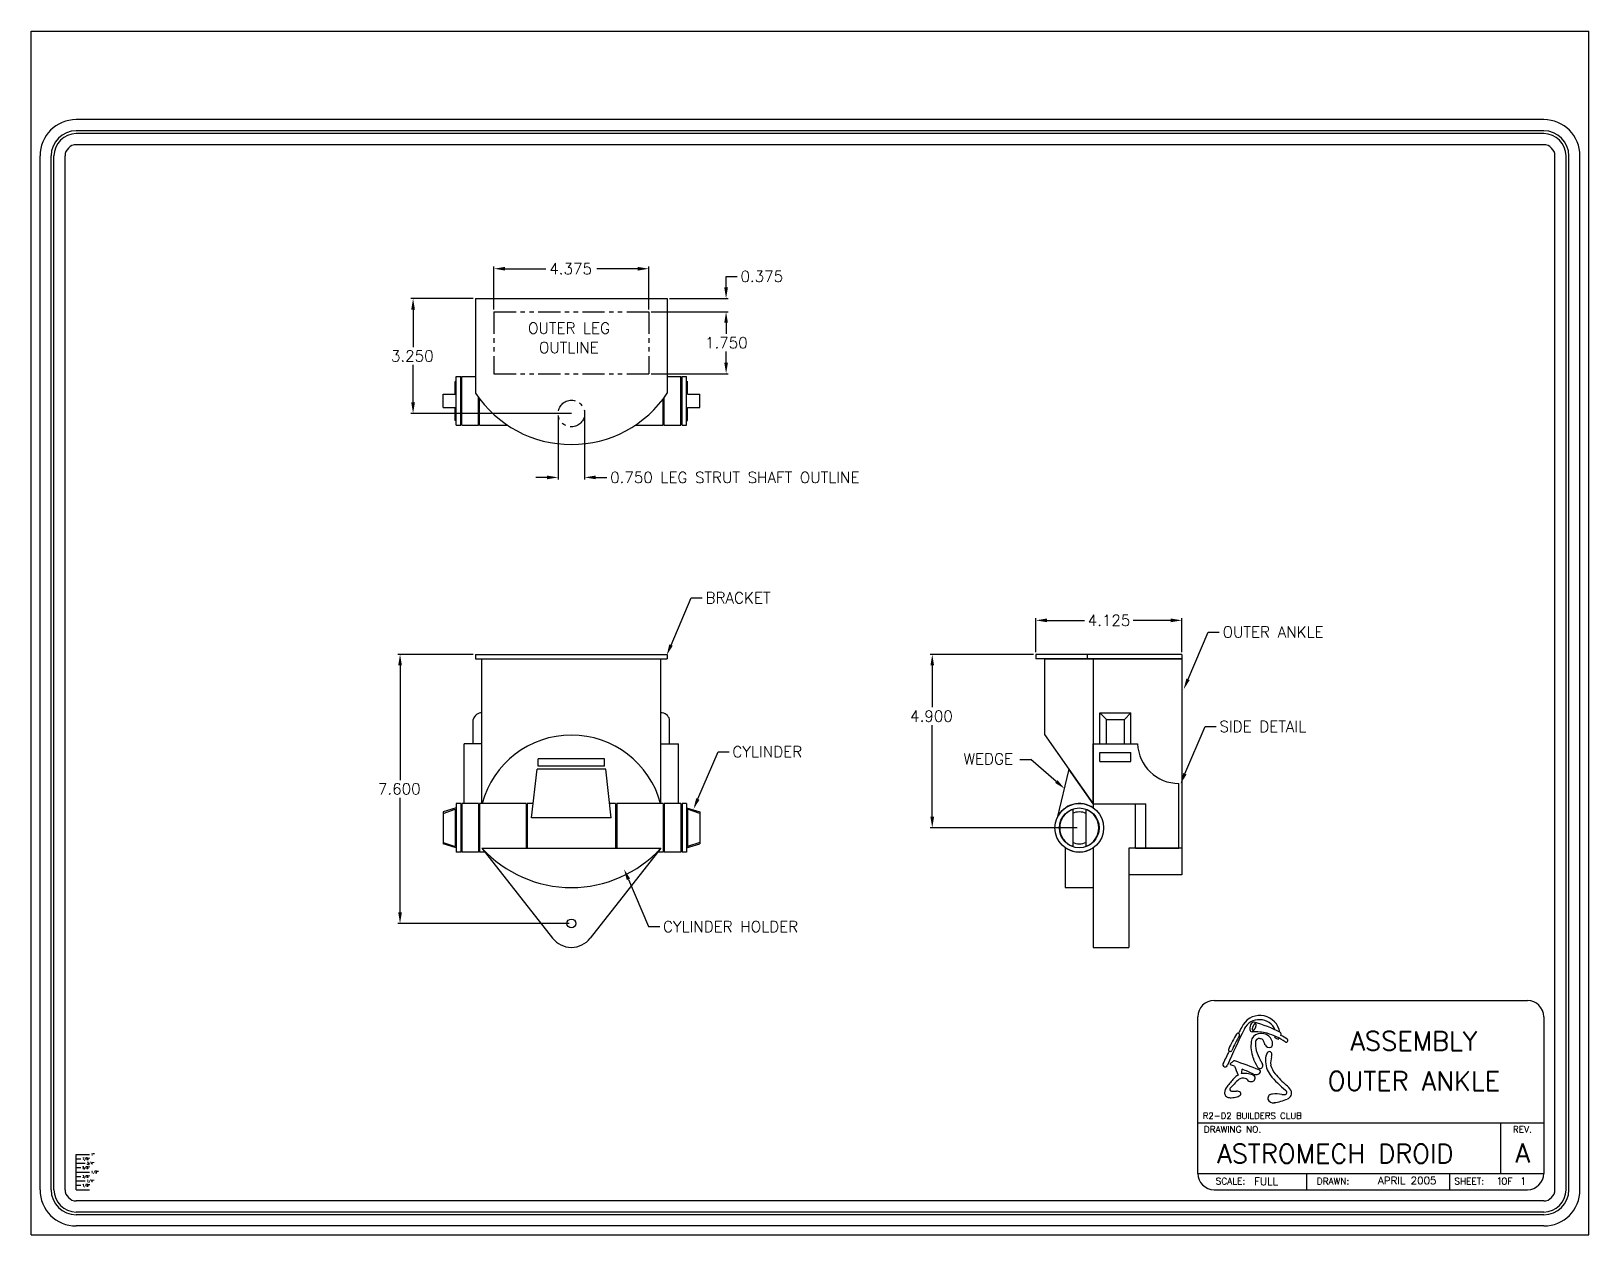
# Model space of a CAD drawing. Extents: x 0 to 44, y 0 to 34.
import ezdxf
from ezdxf.enums import TextEntityAlignment as Align

# ---------------------------------------------------------------- set-up
doc = ezdxf.new("R2010")
doc.units = 0
doc.linetypes.add('PHANTOM2', pattern=[1.25, 0.625, -0.125, 0.125, -0.125, 0.125, -0.125])
doc.layers.get('0').update_dxf_attribs({"linetype": 'CONTINUOUS'})
for name, color, linetype in [('ANKLE_-_BRACKET', 7, 'CONTINUOUS'), ('ANKLE_-_CYLINDER', 7, 'CONTINUOUS'), ('ANKLE_-_CYLINDER_HOLDER', 7, 'CONTINUOUS'), ('ANKLE_-_LH_SIDE_DETAIL', 7, 'CONTINUOUS'), ('ANKLE_-_OUTER', 7, 'CONTINUOUS'), ('ANKLE_-_WEDGE', 7, 'CONTINUOUS'), ('DIMENSIONS', 1, 'CONTINUOUS'), ('FORM', 5, 'CONTINUOUS')]:
    doc.layers.add(name, color=color, linetype=linetype)
doc.styles.get("Standard").update_dxf_attribs({"font": 'simplex.shx'})

msp = doc.modelspace()

# ---------------------------------------------------------------- linework, layer by layer
for p, q in [((0, 0), (0, 34)), ((0, 34), (44, 34)), ((44, 0), (44, 34)), ((1.274, 1.274), (1.274, 2.274)), ((1.274, 2.274), (1.649, 2.274)), ((1.274, 2.149), (1.399, 2.149)), ((1.274, 2.024), (1.524, 2.024)), ((1.274, 1.899), (1.399, 1.899)), ((1.274, 1.774), (1.649, 1.774)), ((1.274, 1.649), (1.399, 1.649)), ((1.274, 1.524), (1.524, 1.524)), ((1.274, 1.399), (1.399, 1.399)), ((1.274, 1.274), (1.649, 1.274)), ((0, 0), (44, 0))]:
    msp.add_line(p, q)
at = {"layer": 'ANKLE_-_BRACKET'}
for p, q in [((12.552, 26.449), (12.552, 23.773)), ((12.552, 26.449), (17.968, 26.449)), ((17.968, 26.449), (17.968, 23.773)), ((12.552, 16.396), (12.552, 16.271)), ((12.552, 16.396), (17.968, 16.396)), ((17.968, 16.396), (17.968, 16.271)), ((32.502, 16.396), (28.377, 16.396)), ((28.377, 16.396), (28.377, 16.271)), ((29.825, 16.396), (29.825, 16.271)), ((32.502, 16.396), (32.502, 16.271)), ((12.552, 16.271), (17.968, 16.271)), ((32.502, 16.271), (28.377, 16.271))]:
    msp.add_line(p, q, dxfattribs=at)
at = {"layer": 'ANKLE_-_BRACKET', "linetype": 'PHANTOM2'}
for p, q in [((13.073, 26.074), (13.073, 24.324)), ((13.073, 26.074), (17.448, 26.074)), ((17.448, 26.074), (17.448, 24.324)), ((13.073, 24.324), (17.448, 24.324))]:
    msp.add_line(p, q, dxfattribs=at)
msp.add_circle((15.26, 23.199), 0.375, dxfattribs=at)
at = {"layer": 'ANKLE_-_BRACKET'}
msp.add_arc((15.26, 25.58), 3.256, 213.7267, 326.2733, dxfattribs=at)
at = {"layer": 'ANKLE_-_CYLINDER'}
for p, q in [((12.01, 24.242), (12.135, 24.242)), ((12.01, 22.867), (12.01, 24.242)), ((12.135, 22.867), (12.135, 24.242)), ((12.135, 24.211), (12.166, 24.211)), ((12.166, 24.242), (12.552, 24.242)), ((12.166, 22.867), (12.166, 24.242)), ((17.968, 24.242), (18.354, 24.242)), ((18.354, 22.867), (18.354, 24.242)), ((18.354, 24.211), (18.385, 24.211)), ((18.385, 24.242), (18.51, 24.242)), ((18.385, 22.867), (18.385, 24.242)), ((18.51, 22.867), (18.51, 24.242)), ((12.01, 24.117), (11.979, 24.108)), ((11.979, 23.742), (11.979, 24.108)), ((18.51, 24.117), (18.541, 24.108)), ((18.541, 23.742), (18.541, 24.108)), ((11.635, 23.367), (11.635, 23.742)), ((11.635, 23.742), (11.979, 23.742)), ((11.635, 23.367), (11.979, 23.367)), ((11.979, 23.001), (11.979, 23.367)), ((12.635, 22.867), (12.635, 23.654)), ((12.666, 22.867), (12.666, 23.613)), ((17.854, 22.867), (17.854, 23.613)), ((17.885, 22.867), (17.885, 23.654)), ((18.541, 23.742), (18.885, 23.742)), ((18.541, 23.001), (18.541, 23.367)), ((18.541, 23.367), (18.885, 23.367)), ((18.885, 23.367), (18.885, 23.742)), ((12.01, 22.992), (11.979, 23.001)), ((12.135, 22.898), (12.166, 22.898)), ((12.635, 22.898), (12.666, 22.898)), ((17.854, 22.898), (17.885, 22.898)), ((18.354, 22.898), (18.385, 22.898)), ((18.51, 22.992), (18.541, 23.001)), ((12.01, 22.867), (12.135, 22.867)), ((12.166, 22.867), (12.635, 22.867)), ((12.666, 22.867), (13.461, 22.867)), ((17.06, 22.867), (17.854, 22.867)), ((17.885, 22.867), (18.354, 22.867)), ((18.385, 22.867), (18.51, 22.867)), ((12.01, 12.059), (11.635, 11.946)), ((11.635, 11.905), (11.979, 12.027)), ((11.635, 11.946), (11.635, 11.046)), ((11.979, 12.027), (11.979, 10.966)), ((12.135, 12.184), (12.01, 12.184)), ((12.01, 12.184), (12.01, 10.809)), ((12.135, 12.184), (12.135, 10.809)), ((12.166, 12.153), (12.135, 12.153)), ((12.635, 12.184), (12.166, 12.184)), ((12.166, 12.184), (12.166, 10.809)), ((12.635, 12.184), (12.635, 10.809)), ((12.666, 12.153), (12.635, 12.153)), ((13.979, 12.184), (12.666, 12.184)), ((12.666, 12.184), (12.666, 10.809)), ((13.979, 12.184), (13.979, 10.921)), ((14.01, 12.153), (13.979, 12.153)), ((14.181, 12.184), (14.01, 12.184)), ((14.01, 12.184), (14.01, 10.921)), ((16.51, 12.184), (16.34, 12.184)), ((16.51, 12.184), (16.51, 10.921)), ((16.541, 12.153), (16.51, 12.153)), ((17.854, 12.184), (16.541, 12.184)), ((16.541, 12.184), (16.541, 10.921)), ((17.854, 12.184), (17.854, 10.809)), ((17.885, 12.153), (17.854, 12.153)), ((18.354, 12.184), (17.885, 12.184)), ((17.885, 12.184), (17.885, 10.809)), ((18.354, 12.184), (18.354, 10.809)), ((18.385, 12.153), (18.354, 12.153)), ((18.51, 12.184), (18.385, 12.184)), ((18.385, 12.184), (18.385, 10.809)), ((18.51, 12.184), (18.51, 10.809)), ((18.51, 12.059), (18.885, 11.946)), ((18.541, 12.027), (18.541, 10.966)), ((18.885, 11.905), (18.541, 12.027)), ((18.885, 11.946), (18.885, 11.046)), ((29.42, 12.017), (29.42, 10.976)), ((29.795, 12.017), (29.795, 10.976)), ((11.635, 11.087), (11.979, 10.966)), ((12.01, 10.934), (11.635, 11.046)), ((18.51, 10.934), (18.885, 11.046)), ((18.885, 11.087), (18.541, 10.966)), ((12.135, 10.809), (12.01, 10.809)), ((12.166, 10.84), (12.135, 10.84)), ((12.635, 10.809), (12.166, 10.809)), ((12.666, 10.84), (12.635, 10.84)), ((12.843, 10.809), (12.666, 10.809)), ((17.854, 10.809), (17.677, 10.809)), ((17.885, 10.84), (17.854, 10.84)), ((18.354, 10.809), (17.885, 10.809)), ((18.385, 10.84), (18.354, 10.84)), ((18.51, 10.809), (18.385, 10.809))]:
    msp.add_line(p, q, dxfattribs=at)
for radius in [0.688, 0.562]:
    msp.add_circle((29.607, 11.496), radius, dxfattribs=at)
for radius, start, end in [(0.553, 109.8121, 250.1879), (0.45, 65.3757, 114.6243), (0.553, 289.8121, 70.1879), (0.45, 245.3757, 294.6243)]:
    msp.add_arc((29.607, 11.496), radius, start, end, dxfattribs=at)
at = {"layer": 'ANKLE_-_CYLINDER_HOLDER'}
for p, q in [((12.735, 10.921), (17.785, 10.921)), ((29.212, 10.921), (29.212, 9.811)), ((29.212, 10.921), (29.23, 10.921)), ((29.984, 10.921), (30.002, 10.921)), ((30.002, 10.921), (30.002, 9.811)), ((29.212, 9.811), (30.002, 9.811))]:
    msp.add_line(p, q, dxfattribs=at)
for centre, radius, start, end in [((15.26, 13.238), 3.427, 222.5408, 317.4592), ((29.607, 11.496), 0.688, 236.7581, 303.2419)]:
    msp.add_arc(centre, radius, start, end, dxfattribs=at)
at = {"layer": 'ANKLE_-_LH_SIDE_DETAIL'}
for p, q in [((12.485, 13.871), (12.485, 14.56)), ((12.735, 12.184), (12.735, 14.746)), ((17.785, 12.184), (17.785, 14.746)), ((18.035, 13.871), (18.035, 14.56)), ((30.19, 14.746), (31.065, 14.746)), ((30.19, 13.871), (30.19, 14.746)), ((30.376, 14.56), (30.19, 14.746)), ((30.376, 14.56), (30.879, 14.56)), ((30.376, 13.871), (30.376, 14.56)), ((30.879, 14.56), (31.065, 14.746)), ((30.879, 13.871), (30.879, 14.56)), ((31.065, 13.871), (31.065, 14.746)), ((12.735, 13.871), (12.235, 13.871)), ((12.235, 12.184), (12.235, 13.871)), ((17.785, 13.871), (18.285, 13.871)), ((18.285, 12.184), (18.285, 13.871)), ((30.002, 13.871), (31.252, 13.871)), ((30.002, 12.171), (30.002, 13.871)), ((30.19, 13.621), (31.065, 13.621)), ((30.19, 13.371), (30.19, 13.621)), ((30.19, 13.371), (31.065, 13.371)), ((31.065, 13.371), (31.065, 13.621)), ((32.422, 10.921), (32.422, 12.751)), ((30.002, 12.171), (31.486, 12.171)), ((31.197, 10.921), (31.197, 12.171)), ((31.486, 10.921), (31.486, 12.171)), ((31.197, 10.921), (32.422, 10.921))]:
    msp.add_line(p, q, dxfattribs=at)
for centre, radius, start, end in [((12.735, 14.485), 0.261, 90, 163.3064), ((17.785, 14.485), 0.261, 16.6936, 90), ((32.422, 13.922), 1.171, 182.4962, 270)]:
    msp.add_arc(centre, radius, start, end, dxfattribs=at)
at = {"layer": 'ANKLE_-_OUTER'}
for p, q in [((12.735, 12.184), (12.735, 16.271)), ((12.735, 16.271), (17.785, 16.271)), ((17.785, 12.184), (17.785, 16.271)), ((28.627, 16.271), (32.502, 16.271)), ((28.627, 16.271), (28.627, 14.135)), ((30.002, 16.271), (30.002, 12.059)), ((32.502, 16.271), (32.502, 10.171)), ((28.627, 14.135), (30.002, 12.171)), ((14.323, 13.236), (14.323, 13.441)), ((16.198, 13.441), (14.323, 13.441)), ((16.198, 13.236), (14.323, 13.236)), ((16.198, 13.236), (16.198, 13.441)), ((12.735, 10.921), (14.729, 8.38)), ((17.785, 10.921), (15.791, 8.38)), ((30.002, 10.934), (30.002, 8.121)), ((31.002, 10.921), (31.002, 8.121)), ((32.502, 10.921), (31.002, 10.921)), ((32.502, 10.171), (31.002, 10.171)), ((30.002, 8.121), (31.002, 8.121))]:
    msp.add_line(p, q, dxfattribs=at)
msp.add_circle((15.26, 8.796), 0.125, dxfattribs=at)
for centre, radius, start, end in [((15.26, 11.503), 2.612, 15.1094, 164.8906), ((15.26, 8.796), 0.675, 218.1144, 321.8856)]:
    msp.add_arc(centre, radius, start, end, dxfattribs=at)
at = {"layer": 'ANKLE_-_WEDGE'}
for p, q in [((14.135, 11.783), (14.291, 13.154)), ((16.229, 13.154), (14.291, 13.154)), ((16.385, 11.783), (16.229, 13.154)), ((29.314, 13.154), (28.982, 11.783)), ((30.002, 12.171), (29.314, 13.154)), ((30.002, 12.171), (30.002, 12.059)), ((16.385, 11.783), (14.135, 11.783))]:
    msp.add_line(p, q, dxfattribs=at)
msp.add_arc((29.607, 11.496), 0.688, 54.9322, 155.38, dxfattribs=at)
at = {"layer": 'DIMENSIONS'}
for p, q in [((13.073, 26.137), (13.073, 27.352)), ((13.385, 27.289), (14.542, 27.289)), ((17.135, 27.289), (15.979, 27.289)), ((17.448, 26.137), (17.448, 27.352)), ((19.63, 26.762), (19.63, 27.074)), ((19.63, 27.074), (19.942, 27.074)), ((12.49, 26.449), (10.725, 26.449)), ((18.031, 26.449), (19.692, 26.449)), ((10.788, 26.137), (10.788, 25.074)), ((17.51, 26.074), (19.692, 26.074)), ((17.51, 26.074), (19.692, 26.074)), ((19.63, 25.762), (19.63, 25.449)), ((19.63, 25.762), (19.63, 25.449)), ((19.63, 24.637), (19.63, 24.949)), ((10.788, 23.512), (10.788, 24.574)), ((17.51, 24.324), (19.692, 24.324)), ((15.26, 23.199), (10.725, 23.199)), ((14.885, 23.137), (14.885, 21.332)), ((15.635, 23.137), (15.635, 21.332)), ((14.573, 21.395), (14.26, 21.395)), ((15.948, 21.395), (16.26, 21.395)), ((18.075, 16.66), (18.645, 17.994)), ((18.645, 17.994), (18.957, 17.994)), ((28.377, 16.459), (28.377, 17.419)), ((28.69, 17.357), (29.751, 17.357)), ((32.19, 17.357), (31.129, 17.357)), ((32.502, 16.459), (32.502, 17.419)), ((32.679, 15.695), (33.249, 17.028)), ((33.249, 17.028), (33.561, 17.028)), ((12.49, 16.396), (10.357, 16.396)), ((28.315, 16.396), (25.39, 16.396)), ((10.42, 16.084), (10.42, 12.846)), ((25.453, 16.084), (25.453, 14.901)), ((25.453, 11.809), (25.453, 14.401)), ((32.59, 13.025), (33.159, 14.358)), ((33.159, 14.358), (33.472, 14.358)), ((18.832, 12.313), (19.402, 13.646)), ((19.402, 13.646), (19.715, 13.646)), ((27.927, 13.425), (28.239, 13.425)), ((28.958, 12.805), (28.239, 13.425)), ((10.42, 9.109), (10.42, 12.346)), ((29.545, 11.496), (25.39, 11.496)), ((16.872, 10.039), (17.442, 8.706)), ((15.198, 8.796), (10.357, 8.796)), ((17.442, 8.706), (17.754, 8.706))]:
    msp.add_line(p, q, dxfattribs=at)
for points in [[(13.385, 27.341), (13.385, 27.237), (13.073, 27.289)], [(17.135, 27.341), (17.135, 27.237), (17.448, 27.289)], [(10.736, 26.137), (10.84, 26.137), (10.788, 26.449)], [(19.578, 26.762), (19.682, 26.762), (19.63, 26.449)], [(19.578, 25.762), (19.682, 25.762), (19.63, 26.074)], [(19.578, 25.762), (19.682, 25.762), (19.63, 26.074)], [(19.578, 24.637), (19.682, 24.637), (19.63, 24.324)], [(10.736, 23.512), (10.84, 23.512), (10.788, 23.199)], [(14.573, 21.447), (14.573, 21.343), (14.885, 21.395)], [(15.948, 21.447), (15.948, 21.343), (15.635, 21.395)], [(28.69, 17.409), (28.69, 17.305), (28.377, 17.357)], [(32.19, 17.409), (32.19, 17.305), (32.502, 17.357)], [(10.368, 16.084), (10.472, 16.084), (10.42, 16.396)], [(18.123, 16.64), (17.952, 16.373), (18.027, 16.681)], [(25.401, 16.084), (25.505, 16.084), (25.453, 16.396)], [(32.727, 15.674), (32.556, 15.407), (32.631, 15.715)], [(28.992, 12.844), (29.194, 12.601), (28.924, 12.765)], [(32.637, 13.004), (32.467, 12.737), (32.542, 13.045)], [(18.88, 12.292), (18.71, 12.025), (18.785, 12.333)], [(25.401, 11.809), (25.505, 11.809), (25.453, 11.496)], [(16.92, 10.06), (16.749, 10.327), (16.824, 10.019)], [(10.368, 9.109), (10.472, 9.109), (10.42, 8.796)]]:
    msp.add_solid(points, dxfattribs=at)
at = {"layer": 'FORM'}
for p, q in [((42.726, 31.5), (1.274, 31.5)), ((42.726, 31.185), (1.274, 31.185)), ((42.726, 31.106), (1.274, 31.106)), ((0.25, 1.274), (0.25, 30.476)), ((0.565, 1.274), (0.565, 30.476)), ((0.644, 1.274), (0.644, 30.476)), ((0.959, 1.274), (0.959, 30.476)), ((42.726, 30.791), (1.274, 30.791)), ((43.041, 1.274), (43.041, 30.476)), ((43.356, 1.274), (43.356, 30.476)), ((43.435, 1.274), (43.435, 30.476)), ((43.75, 1.274), (43.75, 30.476)), ((42.726, 0.959), (1.274, 0.959)), ((42.726, 0.644), (1.274, 0.644)), ((42.726, 0.565), (1.274, 0.565)), ((42.726, 0.25), (1.274, 0.25))]:
    msp.add_line(p, q, dxfattribs=at)
at = {"layer": 'FORM', "linetype": 'CONTINUOUS'}
for p, q in [((33.416, 6.62), (42.265, 6.62)), ((32.955, 1.735), (32.955, 6.159)), ((42.726, 6.159), (42.726, 1.735)), ((32.955, 3.163), (42.726, 3.163)), ((41.508, 3.163), (41.508, 1.735)), ((32.955, 1.735), (42.726, 1.735)), ((36.026, 1.735), (36.026, 1.274)), ((40.065, 1.729), (40.065, 1.268)), ((33.416, 1.274), (42.265, 1.274))]:
    msp.add_line(p, q, dxfattribs=at)
at = {"layer": 'FORM', "color": 1}
msp.add_polyline3d([(34.588, 5.963, 0), (34.586, 5.964, 0), (34.584, 5.965, 0), (34.582, 5.965, 0), (34.58, 5.965, 0), (34.578, 5.965, 0), (34.575, 5.964, 0), (34.573, 5.964, 0), (34.571, 5.963, 0), (34.568, 5.962, 0), (34.566, 5.96, 0), (34.563, 5.959, 0), (34.56, 5.957, 0), (34.558, 5.955, 0), (34.555, 5.953, 0), (34.552, 5.951, 0), (34.55, 5.948, 0), (34.547, 5.946, 0), (34.544, 5.943, 0), (34.541, 5.94, 0), (34.539, 5.936, 0), (34.536, 5.933, 0), (34.533, 5.929, 0), (34.531, 5.926, 0), (34.528, 5.922, 0), (34.526, 5.918, 0), (34.523, 5.914, 0), (34.521, 5.91, 0), (34.519, 5.906, 0), (34.516, 5.901, 0), (34.514, 5.897, 0), (34.512, 5.893, 0), (34.51, 5.888, 0), (34.508, 5.884, 0), (34.506, 5.879, 0), (34.504, 5.874, 0), (34.503, 5.87, 0), (34.501, 5.865, 0), (34.5, 5.861, 0), (34.498, 5.856, 0), (34.497, 5.852, 0), (34.496, 5.847, 0), (34.495, 5.843, 0), (34.495, 5.838, 0), (34.494, 5.834, 0), (34.493, 5.83, 0), (34.493, 5.826, 0), (34.493, 5.822, 0), (34.492, 5.818, 0), (34.492, 5.814, 0), (34.492, 5.811, 0), (34.493, 5.807, 0), (34.493, 5.804, 0), (34.494, 5.801, 0), (34.494, 5.798, 0), (34.495, 5.795, 0), (34.496, 5.793, 0), (34.497, 5.79, 0), (34.498, 5.788, 0), (34.499, 5.786, 0), (34.501, 5.784, 0), (34.502, 5.783, 0), (34.504, 5.781, 0), (34.506, 5.78, 0), (34.507, 5.779, 0), (34.509, 5.779, 0), (34.511, 5.778, 0), (34.513, 5.778, 0), (34.516, 5.778, 0), (34.518, 5.778, 0), (34.52, 5.779, 0), (34.523, 5.779, 0), (34.525, 5.78, 0), (34.527, 5.781, 0), (34.53, 5.782, 0), (34.533, 5.784, 0), (34.535, 5.786, 0), (34.538, 5.788, 0), (34.541, 5.79, 0), (34.543, 5.792, 0), (34.546, 5.795, 0), (34.549, 5.797, 0), (34.551, 5.8, 0), (34.554, 5.803, 0), (34.557, 5.806, 0), (34.559, 5.81, 0), (34.562, 5.813, 0), (34.565, 5.817, 0), (34.567, 5.821, 0), (34.57, 5.825, 0), (34.572, 5.829, 0), (34.575, 5.833, 0), (34.577, 5.837, 0), (34.579, 5.841, 0), (34.581, 5.846, 0), (34.584, 5.85, 0), (34.586, 5.855, 0), (34.588, 5.859, 0), (34.589, 5.864, 0), (34.591, 5.868, 0), (34.593, 5.873, 0), (34.594, 5.878, 0), (34.596, 5.882, 0), (34.597, 5.887, 0), (34.598, 5.891, 0), (34.599, 5.896, 0), (34.6, 5.9, 0), (34.601, 5.904, 0), (34.602, 5.909, 0), (34.602, 5.913, 0), (34.603, 5.917, 0), (34.603, 5.921, 0), (34.603, 5.925, 0), (34.603, 5.928, 0), (34.603, 5.932, 0), (34.603, 5.935, 0), (34.602, 5.939, 0), (34.602, 5.942, 0), (34.601, 5.945, 0), (34.6, 5.947, 0), (34.6, 5.95, 0), (34.599, 5.952, 0), (34.597, 5.955, 0), (34.596, 5.957, 0), (34.595, 5.958, 0), (34.593, 5.96, 0), (34.592, 5.961, 0), (34.59, 5.963, 0), (34.588, 5.963, 0)], dxfattribs=at)
at = {"layer": 'FORM'}
for centre, radius, start, end in [((1.274, 30.476), 1.024, 90, 180), ((42.726, 30.476), 1.024, 0, 90), ((1.274, 30.476), 0.709, 90, 180), ((1.274, 30.476), 0.63, 90, 180), ((42.726, 30.476), 0.709, 0, 90), ((42.726, 30.476), 0.63, 0, 90), ((1.274, 30.476), 0.315, 90, 180), ((42.726, 30.476), 0.315, 0, 90), ((1.274, 1.274), 1.024, 180, 270), ((1.274, 1.274), 0.709, 180, 270), ((1.274, 1.274), 0.63, 180, 270), ((1.274, 1.274), 0.315, 180, 270), ((42.726, 1.274), 1.024, 270, 0), ((42.726, 1.274), 0.709, 270, 0), ((42.726, 1.274), 0.63, 270, 0), ((42.726, 1.274), 0.315, 270, 0)]:
    msp.add_arc(centre, radius, start, end, dxfattribs=at)
at = {"layer": 'FORM', "linetype": 'CONTINUOUS'}
for centre, start, end in [((33.416, 6.159), 90, 180), ((42.265, 6.159), 360, 90), ((33.416, 1.735), 180, 270), ((42.265, 1.735), 270, 0)]:
    msp.add_arc(centre, 0.461, start, end, dxfattribs=at)
at = {"layer": 'FORM', "color": 7}
for centre, radius, start, end in [((34.709, 5.626), 0.57, 18.2326, 154.6361), ((53.368, -3.673), 21.326, 153.5831, 156.6069), ((50.288, -2.564), 18.17, 152.341, 152.9694), ((34.678, 5.629), 0.45, 85.4854, 155.5007), ((34.698, 5.595), 0.483, 23.4687, 88.1516), ((34.88, 5.685), 0.389, 5.638, 17.7915), ((35.41, 5.331), 0.955, 172.3003, 200.1263), ((34.701, 5.441), 0.238, 99.8697, 175.5952), ((35.146, 5.377), 0.566, 171.5259, 197.4947), ((34.684, 5.445), 0.0983, 100.0375, 170.9848), ((34.744, 5.312), 0.374, 54.1043, 102.9674), ((34.686, 5.304), 0.239, 68.785, 94.7421), ((34.653, 5.395), 0.178, 20.1831, 47.8338), ((34.351, 5.238), 0.517, 14.2811, 24.9473), ((34.976, 5.438), 0.143, 210.2865, 287.2592), ((34.765, 5.385), 0.303, 0.8907, 49.1139), ((34.988, 5.376), 0.0806, 291.9673, 10.2011), ((35.144, 5.582), 0.0146, 157.3748, 243.1832), ((34.903, 5.703), 0.255, 333.247, 339.1268), ((35.483, 6.207), 0.725, 241.5397, 249.3399), ((35.23, 5.536), 0.00803, 246.7424, 343.5507), ((34.88, 5.685), 0.389, 336.9972, 341.1119), ((50.491, -3.156), 18.625, 153.3711, 154.604), ((33.886, 4.825), 0.0188, 120.5491, 251.4839), ((34.236, 4.481), 0.508, 124.2548, 135.0129), ((33.989, 4.862), 0.0556, 76.4452, 134.3635), ((27.873, -12.493), 18.456, 68.3272, 70.6061), ((36.093, 5.598), 1.688, 200.6463, 210.0465), ((35.799, 5.534), 1.236, 195.3231, 209.2908), ((33.768, 4.29), 1.148, 28.4319, 33.8655), ((35.492, 4.9), 0.624, 175.9752, 218.045), ((35.228, 4.963), 0.359, 149.9608, 183.0164), ((34.977, 5.11), 0.0679, 69.7642, 151.8988), ((34.969, 5.106), 0.0753, 357.6694, 65.2511), ((35.602, 4.852), 0.592, 162.8186, 185.355), ((34.792, 5.091), 0.253, 345.3619, 2.6057), ((33.729, 4.81), 0.0672, 161.1287, 346.893), ((37.148, 1.501), 4.309, 137.4564, 141.4055), ((31.36, -2.203), 7.449, 69.2866, 70.2231), ((34.351, 4.087), 0.5, 121.505, 139.0958), ((36.267, 5.482), 2.383, 197.5192, 203.9815), ((34.224, 4.253), 0.172, 90, 125.5975), ((33.485, 4.721), 0.724, 346.5241, 356.715), ((34.28, 3.885), 0.674, 81.0168, 97.6796), ((31.36, -2.203), 7.449, 64.8574, 67.5151), ((34.243, 4.325), 0.102, 63.4627, 100.742), ((34.251, 4.271), 0.15, 50.0038, 75.5417), ((34.323, 4.152), 0.403, 58.748, 81.1062), ((34.592, 4.676), 0.152, 243.4858, 285.1066), ((34.507, 4.431), 0.0703, 329.1857, 69.5272), ((34.71, 4.784), 0.0846, 201.5645, 38.0941), ((34.615, 4.655), 0.127, 277.7873, 324.4296), ((34.676, 4.61), 0.0501, 325.5245, 75.3405), ((37.473, 6.561), 3.209, 219.6028, 230.5002), ((35.536, 4.912), 0.536, 192.3535, 222.302), ((37.382, 6.4), 2.906, 219.5063, 228.4276), ((34.025, 3.988), 0.317, 140.5469, 175.5193), ((33.799, 4.011), 0.091, 178.8843, 204.47), ((33.827, 3.998), 0.113, 192.6455, 248.2224), ((33.895, 4.108), 0.0418, 124.2549, 201.2233), ((33.906, 4.113), 0.0547, 201.8253, 267.1645), ((35.428, 2.785), 2.066, 134.541, 138.9147), ((33.975, 4.545), 0.491, 261.666, 278.334), ((34.642, 3.697), 0.868, 126.6804, 139.7871), ((34.051, 3.88), 0.179, 52.9907, 91.7489), ((34.022, 4.074), 0.183, 283.5752, 324.5897), ((34.126, 3.987), 0.0487, 337.1416, 47.565), ((34.52, 4.537), 0.23, 221.1819, 237.6838), ((34.46, 4.516), 0.184, 250.0839, 281.7545), ((34.486, 4.42), 0.0851, 277.7057, 342.6988), ((35.057, 3.851), 0.125, 88.4325, 186.6263), ((35.163, 2.854), 1.126, 81.4266, 95.2081), ((35.396, 4.265), 0.304, 257.5181, 277.231), ((35.372, 4.007), 0.0986, 12.0254, 52.1436), ((35.413, 4.015), 0.0561, 292.2603, 12.8674), ((35.14, 3.799), 0.53, 32.9711, 53.7284), ((35.427, 4.006), 0.177, 287.7475, 27.3521), ((33.876, 4.091), 0.218, 245.4026, 275.4098), ((33.872, 4.705), 0.832, 271.6993, 283.3954), ((35.077, 3.877), 0.149, 195.7266, 285.3807), ((34.901, 5.194), 1.476, 278.3733, 293.1521)]:
    msp.add_arc(centre, radius, start, end, dxfattribs=at)
at = {"layer": 'FORM', "color": 5}
for centre, radius, start, end in [((34.699, 5.819), 0.277, 145.6086, 184.3667), ((34.486, 5.802), 0.0631, 183.998, 273.3138), ((34.529, 5.938), 0.0687, 75.2447, 147.693), ((34.477, 3.568), 2.171, 78.393, 89.648), ((33.71, 2.794), 3.318, 61.6372, 75.392), ((37.446, 3.583), 3.987, 148.4149, 155.1985), ((38.218, 3.311), 4.702, 150.4088, 156.2074), ((34.089, 5.651), 0.0441, 335.3232, 152.6722), ((34.452, 4.07), 1.688, 54.9325, 74.1529), ((35.223, 5.658), 0.0839, 342.6983, 41.6728), ((34.899, 4.763), 0.959, 52.7669, 65.0636), ((35.454, 5.487), 0.0471, 227.6203, 57.4121), ((33.871, 5.232), 0.0503, 152.1811, 330.991)]:
    msp.add_arc(centre, radius, start, end, dxfattribs=at)

# ---------------------------------------------------------------- texts
for s, p in [('1"', (1.698, 2.241)), ('7/8"', (1.448, 2.116)), ('5/8"', (1.448, 1.866)), ('3/4"', (1.573, 1.991)), ('1/2"', (1.698, 1.741)), ('3/8"', (1.448, 1.616)), ('1/8"', (1.448, 1.366)), ('1/4"', (1.573, 1.491))]:
    msp.add_text(s, height=0.0625).set_placement(p)
at = {"layer": 'DIMENSIONS'}
for s, p in [('4.375', (14.635, 27.133)), ('0.375', (20.036, 26.918)), ('OUTER LEG', (14.035, 25.455)), ('OUTLINE', (14.344, 24.906)), ('1.750', (19.035, 25.043)), ('3.250', (10.163, 24.668)), ('0.750 LEG STRUT SHAFT OUTLINE', (16.354, 21.238)), ('BRACKET', (19.051, 17.837)), ('4.125', (29.844, 17.201)), ('OUTER ANKLE', (33.655, 16.872)), ('4.900', (24.828, 14.495)), ('SIDE DETAIL', (33.566, 14.202)), ('CYLINDER', (19.809, 13.49)), ('WEDGE', (26.34, 13.287)), ('7.600', (9.795, 12.44)), ('CYLINDER HOLDER', (17.848, 8.55))]:
    msp.add_text(s, height=0.3125, dxfattribs=at).set_placement(p)
at = {"layer": 'FORM'}
for s, height, p in [('ASSEMBLY', 0.5334, (39.057, 5.206)), ('OUTER ANKLE', 0.53344, (39.057, 4.078))]:
    msp.add_text(s, height=height, dxfattribs=at).set_placement(p, align=Align.CENTER)
at = {"layer": 'FORM', "color": 7}
msp.add_text('R2-D2 BUILDERS CLUB', height=0.17641, dxfattribs=at).set_placement((33.094, 3.274))
at = {"layer": 'FORM', "linetype": 'CONTINUOUS'}
for s, height, p in [('DRAWING NO.', 0.18436, (33.124, 2.887)), ('SCALE:', 0.1844, (33.461, 1.425)), ('DRAWN:', 0.1844, (36.315, 1.424)), ('SHEET:   OF', 0.18436, (40.203, 1.422))]:
    msp.add_text(s, height=height, dxfattribs=at).set_placement(p)
msp.add_text('REV.', height=0.1844, dxfattribs=at).set_placement((42.123, 2.887), align=Align.CENTER)
at = {"layer": 'FORM'}
for s, height, p in [('ASTROMECH DROID', 0.53344, (33.499, 2.027)), ('A', 0.533, (41.922, 2.048)), ('FULL', 0.2134, (34.545, 1.404)), ('1   1', 0.2134, (41.381, 1.41))]:
    msp.add_text(s, height=height, dxfattribs=at).set_placement(p)
msp.add_text('APRIL 2005', height=0.2134, dxfattribs=at).set_placement((39.697, 1.427), align=Align.RIGHT)

doc.saveas('drawing.dxf')
